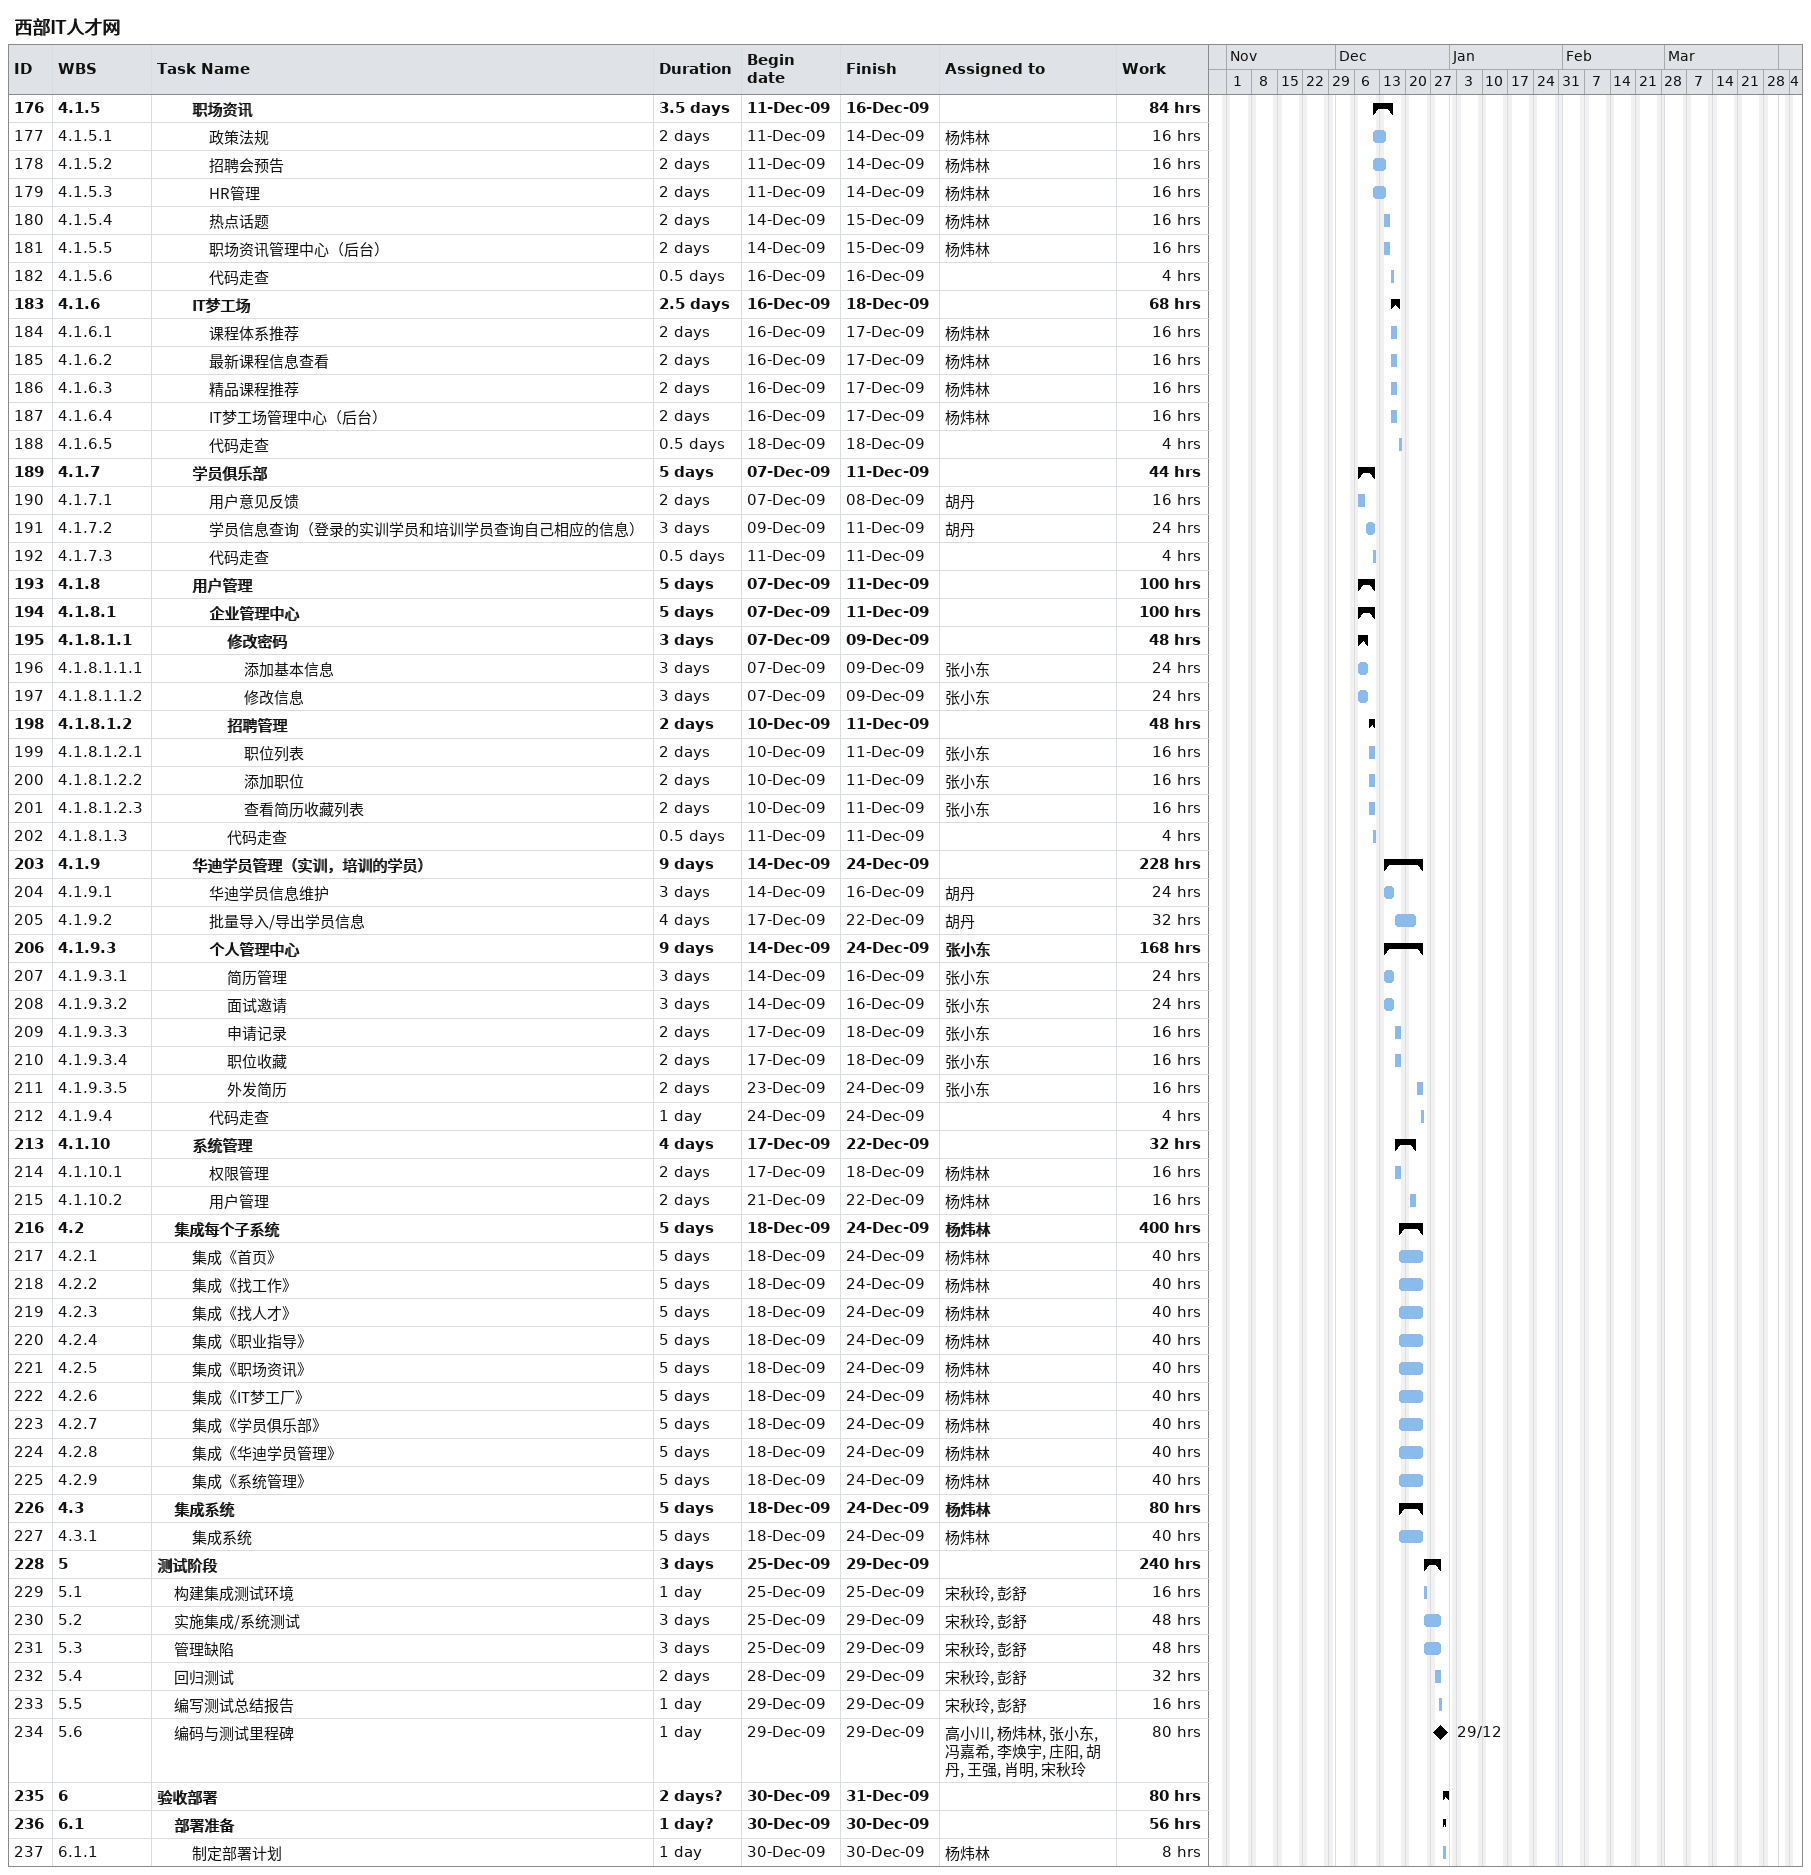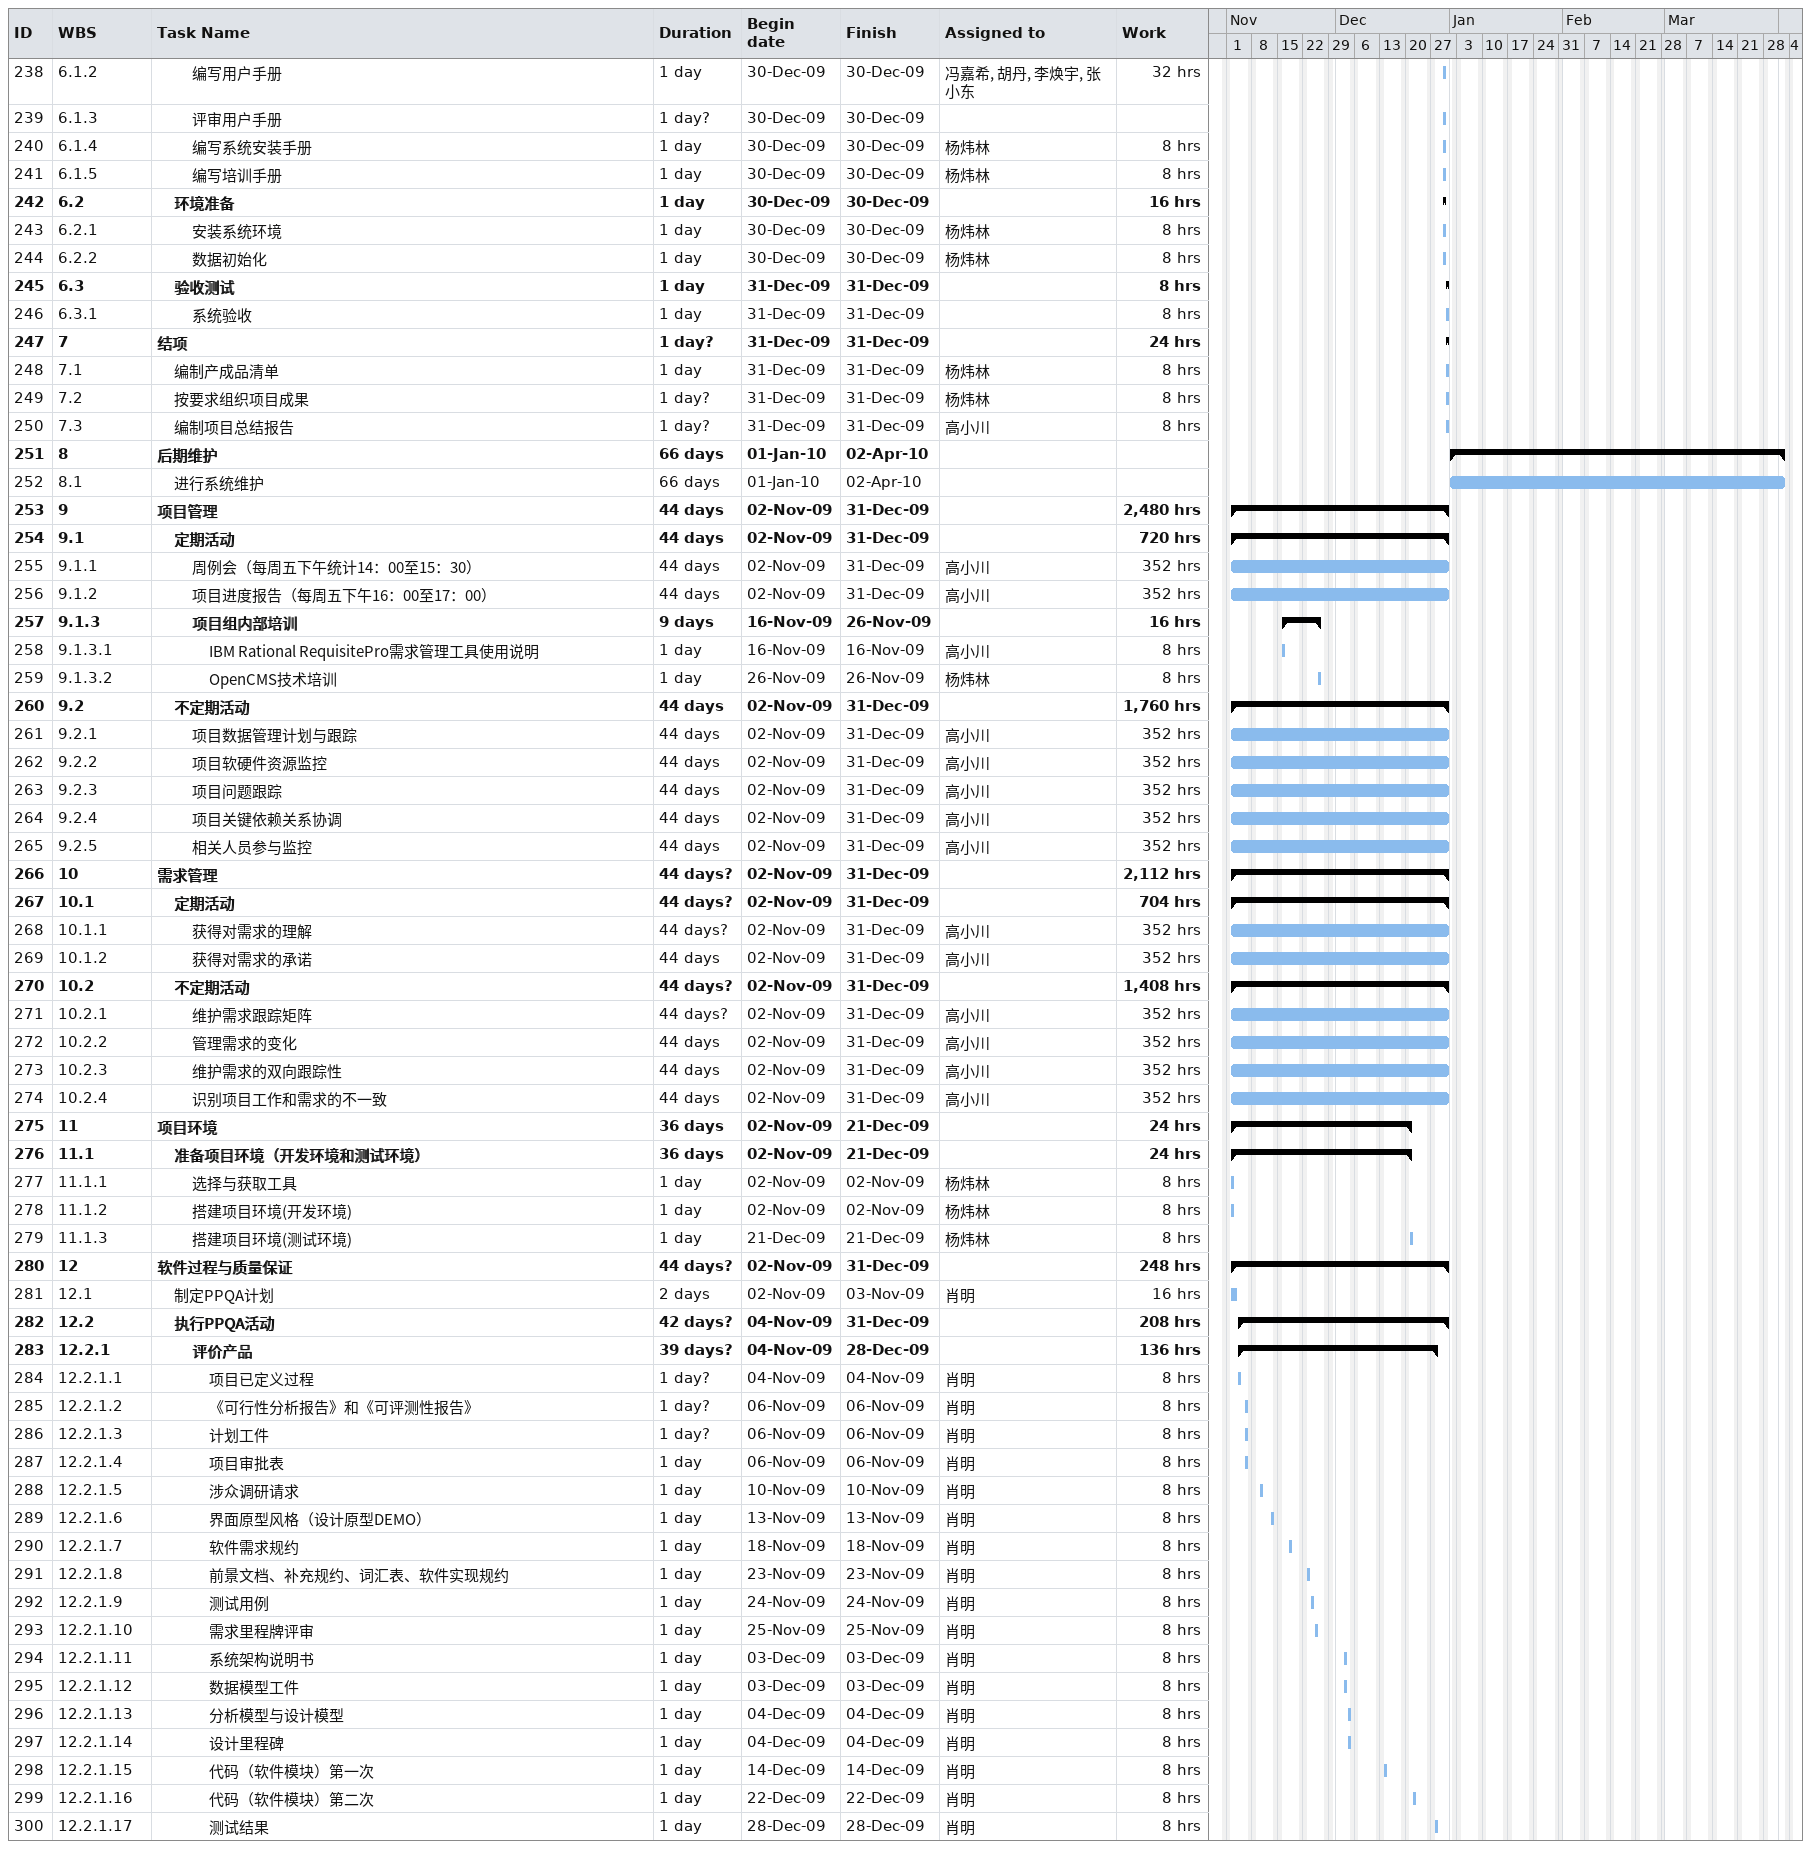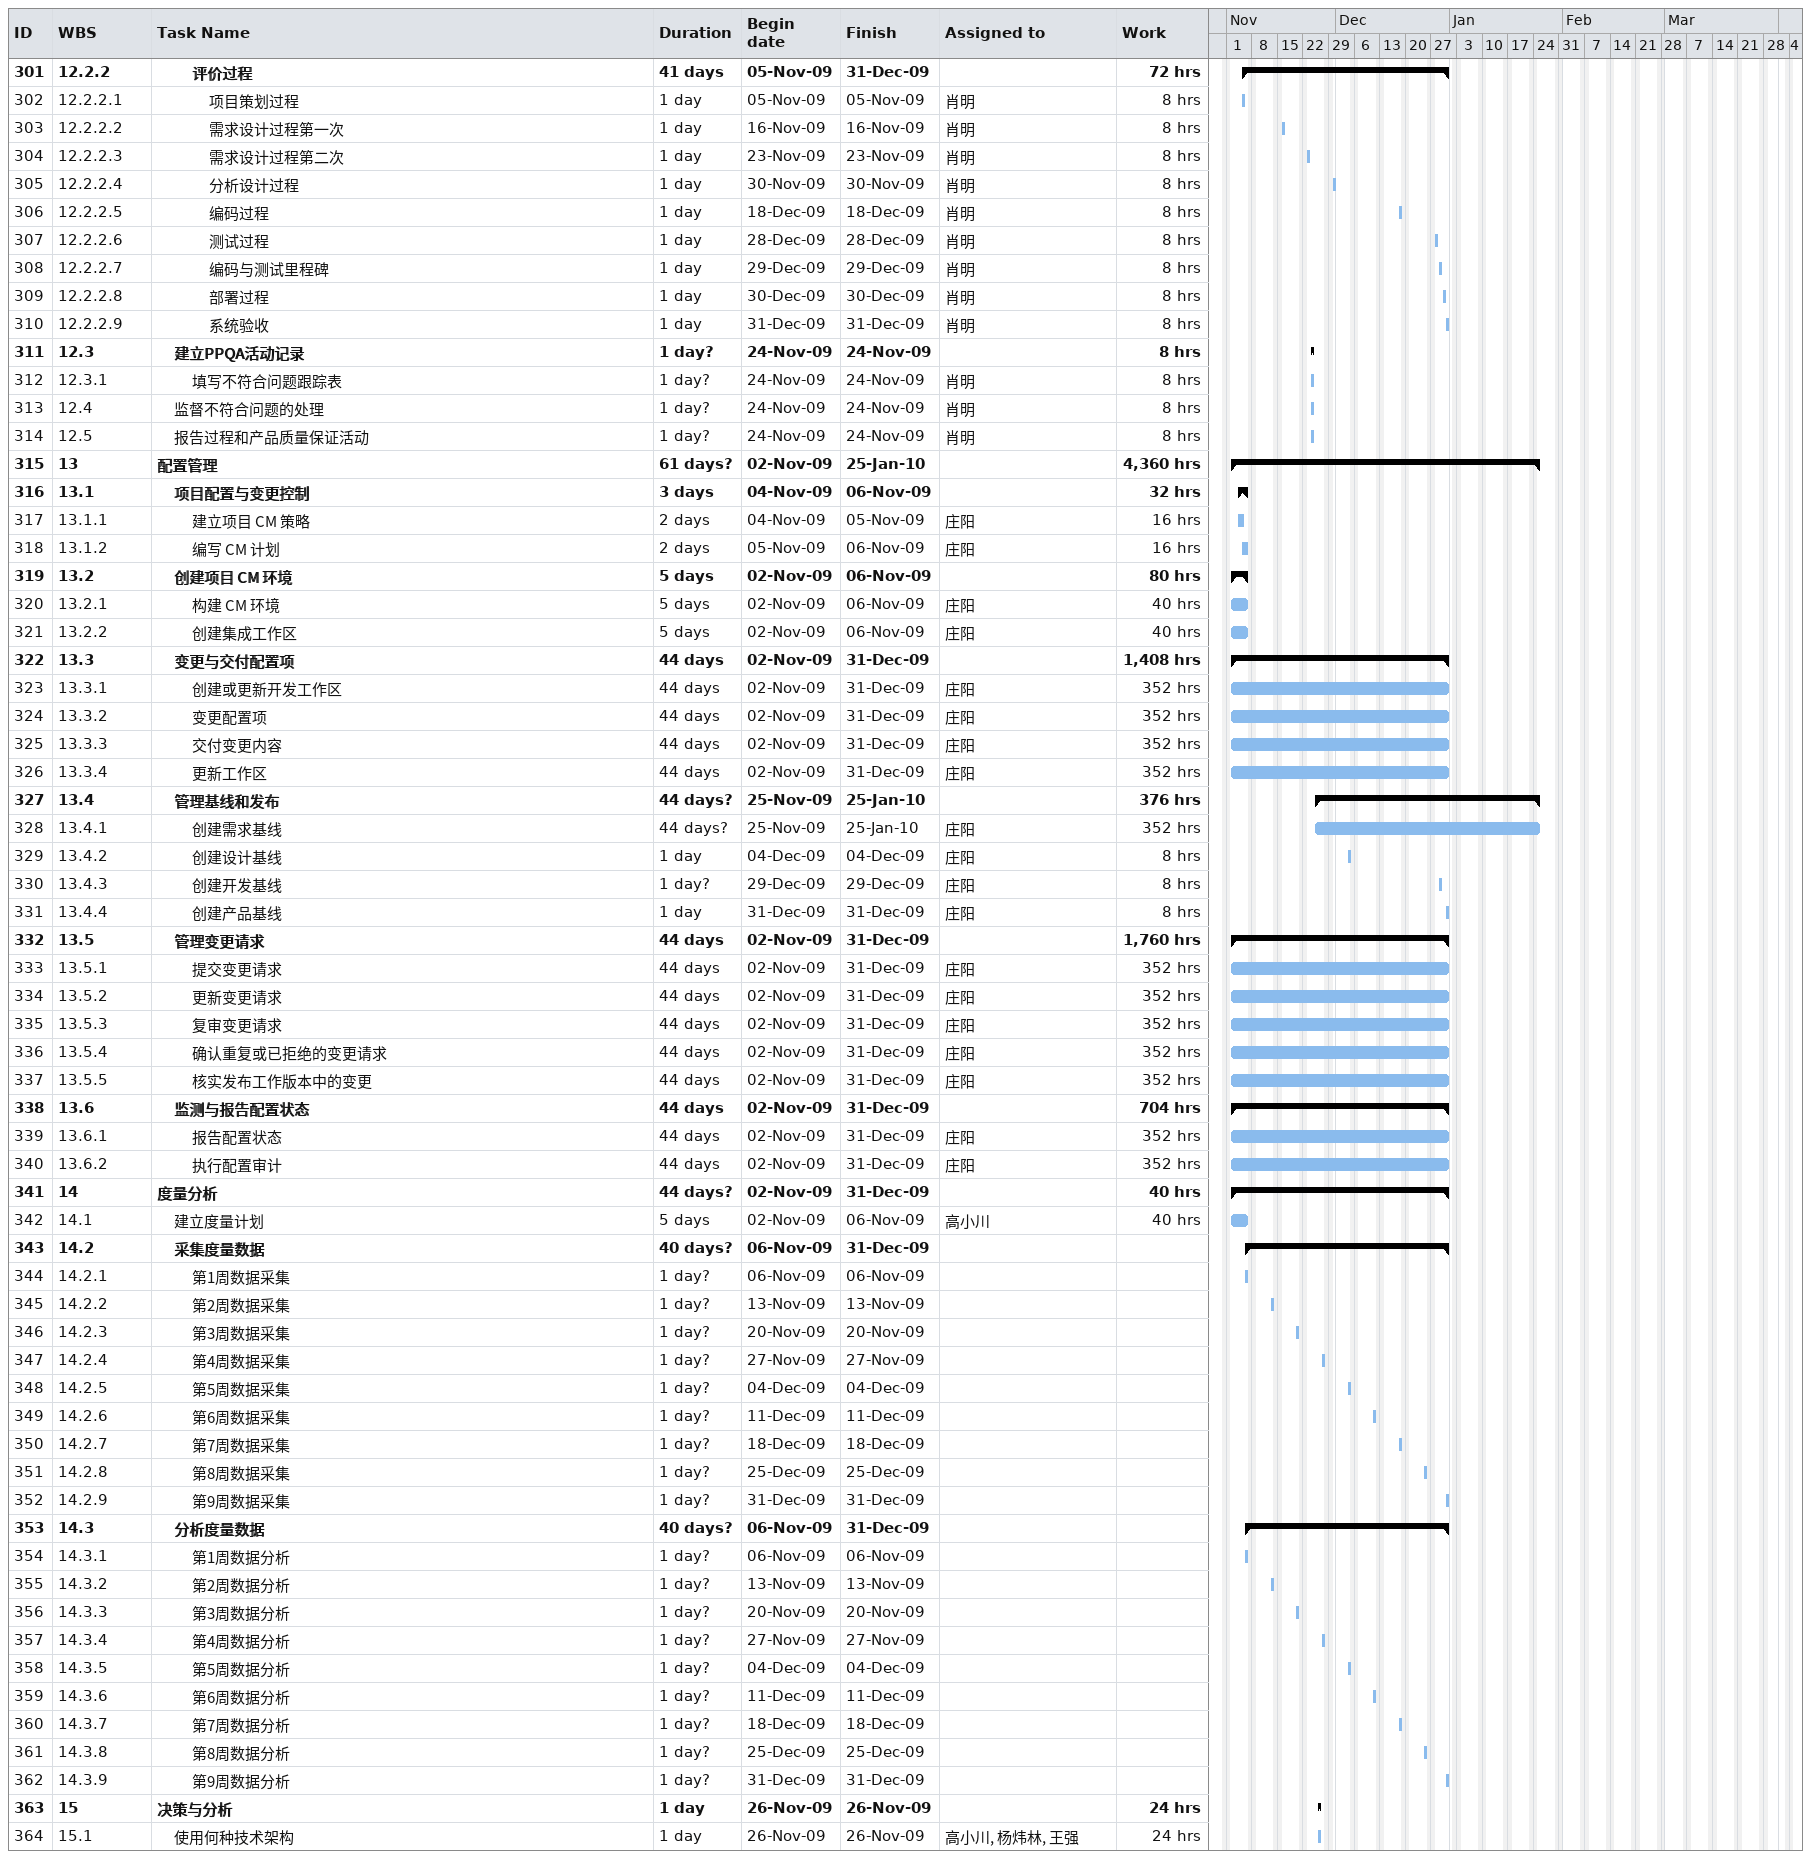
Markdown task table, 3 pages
西部IT人才网

| ID | WBS | Task | Duration | Start | Finish | Resources | Work (h) |
|---|---|---|---|---|---|---|---|
| 176 | 4.1.5 | **职场资讯** | 3.5d | 2009-12-11 | 2009-12-16 |  | 84 |
| 177 | 4.1.5.1 | 政策法规 | 2d | 2009-12-11 | 2009-12-14 | 杨炜林 | 16 |
| 178 | 4.1.5.2 | 招聘会预告 | 2d | 2009-12-11 | 2009-12-14 | 杨炜林 | 16 |
| 179 | 4.1.5.3 | HR管理 | 2d | 2009-12-11 | 2009-12-14 | 杨炜林 | 16 |
| 180 | 4.1.5.4 | 热点话题 | 2d | 2009-12-14 | 2009-12-15 | 杨炜林 | 16 |
| 181 | 4.1.5.5 | 职场资讯管理中心（后台） | 2d | 2009-12-14 | 2009-12-15 | 杨炜林 | 16 |
| 182 | 4.1.5.6 | 代码走查 | 0.5d | 2009-12-16 | 2009-12-16 |  | 4 |
| 183 | 4.1.6 | **IT梦工场** | 2.5d | 2009-12-16 | 2009-12-18 |  | 68 |
| 184 | 4.1.6.1 | 课程体系推荐 | 2d | 2009-12-16 | 2009-12-17 | 杨炜林 | 16 |
| 185 | 4.1.6.2 | 最新课程信息查看 | 2d | 2009-12-16 | 2009-12-17 | 杨炜林 | 16 |
| 186 | 4.1.6.3 | 精品课程推荐 | 2d | 2009-12-16 | 2009-12-17 | 杨炜林 | 16 |
| 187 | 4.1.6.4 | IT梦工场管理中心（后台） | 2d | 2009-12-16 | 2009-12-17 | 杨炜林 | 16 |
| 188 | 4.1.6.5 | 代码走查 | 0.5d | 2009-12-18 | 2009-12-18 |  | 4 |
| 189 | 4.1.7 | **学员俱乐部** | 5d | 2009-12-07 | 2009-12-11 |  | 44 |
| 190 | 4.1.7.1 | 用户意见反馈 | 2d | 2009-12-07 | 2009-12-08 | 胡丹 | 16 |
| 191 | 4.1.7.2 | 学员信息查询（登录的实训学员和培训学员查询自己相应的信息） | 3d | 2009-12-09 | 2009-12-11 | 胡丹 | 24 |
| 192 | 4.1.7.3 | 代码走查 | 0.5d | 2009-12-11 | 2009-12-11 |  | 4 |
| 193 | 4.1.8 | **用户管理** | 5d | 2009-12-07 | 2009-12-11 |  | 100 |
| 194 | 4.1.8.1 | **企业管理中心** | 5d | 2009-12-07 | 2009-12-11 |  | 100 |
| 195 | 4.1.8.1.1 | **修改密码** | 3d | 2009-12-07 | 2009-12-09 |  | 48 |
| 196 | 4.1.8.1.1.1 | 添加基本信息 | 3d | 2009-12-07 | 2009-12-09 | 张小东 | 24 |
| 197 | 4.1.8.1.1.2 | 修改信息 | 3d | 2009-12-07 | 2009-12-09 | 张小东 | 24 |
| 198 | 4.1.8.1.2 | **招聘管理** | 2d | 2009-12-10 | 2009-12-11 |  | 48 |
| 199 | 4.1.8.1.2.1 | 职位列表 | 2d | 2009-12-10 | 2009-12-11 | 张小东 | 16 |
| 200 | 4.1.8.1.2.2 | 添加职位 | 2d | 2009-12-10 | 2009-12-11 | 张小东 | 16 |
| 201 | 4.1.8.1.2.3 | 查看简历收藏列表 | 2d | 2009-12-10 | 2009-12-11 | 张小东 | 16 |
| 202 | 4.1.8.1.3 | 代码走查 | 0.5d | 2009-12-11 | 2009-12-11 |  | 4 |
| 203 | 4.1.9 | **华迪学员管理（实训，培训的学员）** | 9d | 2009-12-14 | 2009-12-24 |  | 228 |
| 204 | 4.1.9.1 | 华迪学员信息维护 | 3d | 2009-12-14 | 2009-12-16 | 胡丹 | 24 |
| 205 | 4.1.9.2 | 批量导入/导出学员信息 | 4d | 2009-12-17 | 2009-12-22 | 胡丹 | 32 |
| 206 | 4.1.9.3 | **个人管理中心** | 9d | 2009-12-14 | 2009-12-24 | 张小东 | 168 |
| 207 | 4.1.9.3.1 | 简历管理 | 3d | 2009-12-14 | 2009-12-16 | 张小东 | 24 |
| 208 | 4.1.9.3.2 | 面试邀请 | 3d | 2009-12-14 | 2009-12-16 | 张小东 | 24 |
| 209 | 4.1.9.3.3 | 申请记录 | 2d | 2009-12-17 | 2009-12-18 | 张小东 | 16 |
| 210 | 4.1.9.3.4 | 职位收藏 | 2d | 2009-12-17 | 2009-12-18 | 张小东 | 16 |
| 211 | 4.1.9.3.5 | 外发简历 | 2d | 2009-12-23 | 2009-12-24 | 张小东 | 16 |
| 212 | 4.1.9.4 | 代码走查 | 1d | 2009-12-24 | 2009-12-24 |  | 4 |
| 213 | 4.1.10 | **系统管理** | 4d | 2009-12-17 | 2009-12-22 |  | 32 |
| 214 | 4.1.10.1 | 权限管理 | 2d | 2009-12-17 | 2009-12-18 | 杨炜林 | 16 |
| 215 | 4.1.10.2 | 用户管理 | 2d | 2009-12-21 | 2009-12-22 | 杨炜林 | 16 |
| 216 | 4.2 | **集成每个子系统** | 5d | 2009-12-18 | 2009-12-24 | 杨炜林 | 400 |
| 217 | 4.2.1 | 集成《首页》 | 5d | 2009-12-18 | 2009-12-24 | 杨炜林 | 40 |
| 218 | 4.2.2 | 集成《找工作》 | 5d | 2009-12-18 | 2009-12-24 | 杨炜林 | 40 |
| 219 | 4.2.3 | 集成《找人才》 | 5d | 2009-12-18 | 2009-12-24 | 杨炜林 | 40 |
| 220 | 4.2.4 | 集成《职业指导》 | 5d | 2009-12-18 | 2009-12-24 | 杨炜林 | 40 |
| 221 | 4.2.5 | 集成《职场资讯》 | 5d | 2009-12-18 | 2009-12-24 | 杨炜林 | 40 |
| 222 | 4.2.6 | 集成《IT梦工厂》 | 5d | 2009-12-18 | 2009-12-24 | 杨炜林 | 40 |
| 223 | 4.2.7 | 集成《学员俱乐部》 | 5d | 2009-12-18 | 2009-12-24 | 杨炜林 | 40 |
| 224 | 4.2.8 | 集成《华迪学员管理》 | 5d | 2009-12-18 | 2009-12-24 | 杨炜林 | 40 |
| 225 | 4.2.9 | 集成《系统管理》 | 5d | 2009-12-18 | 2009-12-24 | 杨炜林 | 40 |
| 226 | 4.3 | **集成系统** | 5d | 2009-12-18 | 2009-12-24 | 杨炜林 | 80 |
| 227 | 4.3.1 | 集成系统 | 5d | 2009-12-18 | 2009-12-24 | 杨炜林 | 40 |
| 228 | 5 | **测试阶段** | 3d | 2009-12-25 | 2009-12-29 |  | 240 |
| 229 | 5.1 | 构建集成测试环境 | 1d | 2009-12-25 | 2009-12-25 | 宋秋玲, 彭舒 | 16 |
| 230 | 5.2 | 实施集成/系统测试 | 3d | 2009-12-25 | 2009-12-29 | 宋秋玲, 彭舒 | 48 |
| 231 | 5.3 | 管理缺陷 | 3d | 2009-12-25 | 2009-12-29 | 宋秋玲, 彭舒 | 48 |
| 232 | 5.4 | 回归测试 | 2d | 2009-12-28 | 2009-12-29 | 宋秋玲, 彭舒 | 32 |
| 233 | 5.5 | 编写测试总结报告 | 1d | 2009-12-29 | 2009-12-29 | 宋秋玲, 彭舒 | 16 |
| 234 | 5.6 | 编码与测试里程碑 | 1d | 2009-12-29 | 2009-12-29 | 高小川, 杨炜林, 张小东, 冯嘉希, 李焕宇, 庄阳, 胡丹, 王强, 肖明, 宋秋玲 | 80 |
| 235 | 6 | **验收部署** | 2d? | 2009-12-30 | 2009-12-31 |  | 80 |
| 236 | 6.1 | **部署准备** | 1d? | 2009-12-30 | 2009-12-30 |  | 56 |
| 237 | 6.1.1 | 制定部署计划 | 1d | 2009-12-30 | 2009-12-30 | 杨炜林 | 8 |
| 238 | 6.1.2 | 编写用户手册 | 1d | 2009-12-30 | 2009-12-30 | 冯嘉希, 胡丹, 李焕宇, 张小东 | 32 |
| 239 | 6.1.3 | 评审用户手册 | 1d? | 2009-12-30 | 2009-12-30 |  |  |
| 240 | 6.1.4 | 编写系统安装手册 | 1d | 2009-12-30 | 2009-12-30 | 杨炜林 | 8 |
| 241 | 6.1.5 | 编写培训手册 | 1d | 2009-12-30 | 2009-12-30 | 杨炜林 | 8 |
| 242 | 6.2 | **环境准备** | 1d | 2009-12-30 | 2009-12-30 |  | 16 |
| 243 | 6.2.1 | 安装系统环境 | 1d | 2009-12-30 | 2009-12-30 | 杨炜林 | 8 |
| 244 | 6.2.2 | 数据初始化 | 1d | 2009-12-30 | 2009-12-30 | 杨炜林 | 8 |
| 245 | 6.3 | **验收测试** | 1d | 2009-12-31 | 2009-12-31 |  | 8 |
| 246 | 6.3.1 | 系统验收 | 1d | 2009-12-31 | 2009-12-31 |  | 8 |
| 247 | 7 | **结项** | 1d? | 2009-12-31 | 2009-12-31 |  | 24 |
| 248 | 7.1 | 编制产成品清单 | 1d | 2009-12-31 | 2009-12-31 | 杨炜林 | 8 |
| 249 | 7.2 | 按要求组织项目成果 | 1d? | 2009-12-31 | 2009-12-31 | 杨炜林 | 8 |
| 250 | 7.3 | 编制项目总结报告 | 1d? | 2009-12-31 | 2009-12-31 | 高小川 | 8 |
| 251 | 8 | **后期维护** | 66d | 2010-01-01 | 2010-04-02 |  |  |
| 252 | 8.1 | 进行系统维护 | 66d | 2010-01-01 | 2010-04-02 |  |  |
| 253 | 9 | **项目管理** | 44d | 2009-11-02 | 2009-12-31 |  | 2480 |
| 254 | 9.1 | **定期活动** | 44d | 2009-11-02 | 2009-12-31 |  | 720 |
| 255 | 9.1.1 | 周例会（每周五下午统计14：00至15：30） | 44d | 2009-11-02 | 2009-12-31 | 高小川 | 352 |
| 256 | 9.1.2 | 项目进度报告（每周五下午16：00至17：00） | 44d | 2009-11-02 | 2009-12-31 | 高小川 | 352 |
| 257 | 9.1.3 | **项目组内部培训** | 9d | 2009-11-16 | 2009-11-26 |  | 16 |
| 258 | 9.1.3.1 | IBM Rational RequisitePro需求管理工具使用说明 | 1d | 2009-11-16 | 2009-11-16 | 高小川 | 8 |
| 259 | 9.1.3.2 | OpenCMS技术培训 | 1d | 2009-11-26 | 2009-11-26 | 杨炜林 | 8 |
| 260 | 9.2 | **不定期活动** | 44d | 2009-11-02 | 2009-12-31 |  | 1760 |
| 261 | 9.2.1 | 项目数据管理计划与跟踪 | 44d | 2009-11-02 | 2009-12-31 | 高小川 | 352 |
| 262 | 9.2.2 | 项目软硬件资源监控 | 44d | 2009-11-02 | 2009-12-31 | 高小川 | 352 |
| 263 | 9.2.3 | 项目问题跟踪 | 44d | 2009-11-02 | 2009-12-31 | 高小川 | 352 |
| 264 | 9.2.4 | 项目关键依赖关系协调 | 44d | 2009-11-02 | 2009-12-31 | 高小川 | 352 |
| 265 | 9.2.5 | 相关人员参与监控 | 44d | 2009-11-02 | 2009-12-31 | 高小川 | 352 |
| 266 | 10 | **需求管理** | 44d? | 2009-11-02 | 2009-12-31 |  | 2112 |
| 267 | 10.1 | **定期活动** | 44d? | 2009-11-02 | 2009-12-31 |  | 704 |
| 268 | 10.1.1 | 获得对需求的理解 | 44d? | 2009-11-02 | 2009-12-31 | 高小川 | 352 |
| 269 | 10.1.2 | 获得对需求的承诺 | 44d | 2009-11-02 | 2009-12-31 | 高小川 | 352 |
| 270 | 10.2 | **不定期活动** | 44d? | 2009-11-02 | 2009-12-31 |  | 1408 |
| 271 | 10.2.1 | 维护需求跟踪矩阵 | 44d? | 2009-11-02 | 2009-12-31 | 高小川 | 352 |
| 272 | 10.2.2 | 管理需求的变化 | 44d | 2009-11-02 | 2009-12-31 | 高小川 | 352 |
| 273 | 10.2.3 | 维护需求的双向跟踪性 | 44d | 2009-11-02 | 2009-12-31 | 高小川 | 352 |
| 274 | 10.2.4 | 识别项目工作和需求的不一致 | 44d | 2009-11-02 | 2009-12-31 | 高小川 | 352 |
| 275 | 11 | **项目环境** | 36d | 2009-11-02 | 2009-12-21 |  | 24 |
| 276 | 11.1 | **准备项目环境（开发环境和测试环境）** | 36d | 2009-11-02 | 2009-12-21 |  | 24 |
| 277 | 11.1.1 | 选择与获取工具 | 1d | 2009-11-02 | 2009-11-02 | 杨炜林 | 8 |
| 278 | 11.1.2 | 搭建项目环境(开发环境) | 1d | 2009-11-02 | 2009-11-02 | 杨炜林 | 8 |
| 279 | 11.1.3 | 搭建项目环境(测试环境) | 1d | 2009-12-21 | 2009-12-21 | 杨炜林 | 8 |
| 280 | 12 | **软件过程与质量保证** | 44d? | 2009-11-02 | 2009-12-31 |  | 248 |
| 281 | 12.1 | 制定PPQA计划 | 2d | 2009-11-02 | 2009-11-03 | 肖明 | 16 |
| 282 | 12.2 | **执行PPQA活动** | 42d? | 2009-11-04 | 2009-12-31 |  | 208 |
| 283 | 12.2.1 | **评价产品** | 39d? | 2009-11-04 | 2009-12-28 |  | 136 |
| 284 | 12.2.1.1 | 项目已定义过程 | 1d? | 2009-11-04 | 2009-11-04 | 肖明 | 8 |
| 285 | 12.2.1.2 | 《可行性分析报告》和《可评测性报告》 | 1d? | 2009-11-06 | 2009-11-06 | 肖明 | 8 |
| 286 | 12.2.1.3 | 计划工件 | 1d? | 2009-11-06 | 2009-11-06 | 肖明 | 8 |
| 287 | 12.2.1.4 | 项目审批表 | 1d | 2009-11-06 | 2009-11-06 | 肖明 | 8 |
| 288 | 12.2.1.5 | 涉众调研请求 | 1d | 2009-11-10 | 2009-11-10 | 肖明 | 8 |
| 289 | 12.2.1.6 | 界面原型风格（设计原型DEMO） | 1d | 2009-11-13 | 2009-11-13 | 肖明 | 8 |
| 290 | 12.2.1.7 | 软件需求规约 | 1d | 2009-11-18 | 2009-11-18 | 肖明 | 8 |
| 291 | 12.2.1.8 | 前景文档、补充规约、词汇表、软件实现规约 | 1d | 2009-11-23 | 2009-11-23 | 肖明 | 8 |
| 292 | 12.2.1.9 | 测试用例 | 1d | 2009-11-24 | 2009-11-24 | 肖明 | 8 |
| 293 | 12.2.1.10 | 需求里程牌评审 | 1d | 2009-11-25 | 2009-11-25 | 肖明 | 8 |
| 294 | 12.2.1.11 | 系统架构说明书 | 1d | 2009-12-03 | 2009-12-03 | 肖明 | 8 |
| 295 | 12.2.1.12 | 数据模型工件 | 1d | 2009-12-03 | 2009-12-03 | 肖明 | 8 |
| 296 | 12.2.1.13 | 分析模型与设计模型 | 1d | 2009-12-04 | 2009-12-04 | 肖明 | 8 |
| 297 | 12.2.1.14 | 设计里程碑 | 1d | 2009-12-04 | 2009-12-04 | 肖明 | 8 |
| 298 | 12.2.1.15 | 代码（软件模块）第一次 | 1d | 2009-12-14 | 2009-12-14 | 肖明 | 8 |
| 299 | 12.2.1.16 | 代码（软件模块）第二次 | 1d | 2009-12-22 | 2009-12-22 | 肖明 | 8 |
| 300 | 12.2.1.17 | 测试结果 | 1d | 2009-12-28 | 2009-12-28 | 肖明 | 8 |
| 301 | 12.2.2 | **评价过程** | 41d | 2009-11-05 | 2009-12-31 |  | 72 |
| 302 | 12.2.2.1 | 项目策划过程 | 1d | 2009-11-05 | 2009-11-05 | 肖明 | 8 |
| 303 | 12.2.2.2 | 需求设计过程第一次 | 1d | 2009-11-16 | 2009-11-16 | 肖明 | 8 |
| 304 | 12.2.2.3 | 需求设计过程第二次 | 1d | 2009-11-23 | 2009-11-23 | 肖明 | 8 |
| 305 | 12.2.2.4 | 分析设计过程 | 1d | 2009-11-30 | 2009-11-30 | 肖明 | 8 |
| 306 | 12.2.2.5 | 编码过程 | 1d | 2009-12-18 | 2009-12-18 | 肖明 | 8 |
| 307 | 12.2.2.6 | 测试过程 | 1d | 2009-12-28 | 2009-12-28 | 肖明 | 8 |
| 308 | 12.2.2.7 | 编码与测试里程碑 | 1d | 2009-12-29 | 2009-12-29 | 肖明 | 8 |
| 309 | 12.2.2.8 | 部署过程 | 1d | 2009-12-30 | 2009-12-30 | 肖明 | 8 |
| 310 | 12.2.2.9 | 系统验收 | 1d | 2009-12-31 | 2009-12-31 | 肖明 | 8 |
| 311 | 12.3 | **建立PPQA活动记录** | 1d? | 2009-11-24 | 2009-11-24 |  | 8 |
| 312 | 12.3.1 | 填写不符合问题跟踪表 | 1d? | 2009-11-24 | 2009-11-24 | 肖明 | 8 |
| 313 | 12.4 | 监督不符合问题的处理 | 1d? | 2009-11-24 | 2009-11-24 | 肖明 | 8 |
| 314 | 12.5 | 报告过程和产品质量保证活动 | 1d? | 2009-11-24 | 2009-11-24 | 肖明 | 8 |
| 315 | 13 | **配置管理** | 61d? | 2009-11-02 | 2010-01-25 |  | 4360 |
| 316 | 13.1 | **项目配置与变更控制** | 3d | 2009-11-04 | 2009-11-06 |  | 32 |
| 317 | 13.1.1 | 建立项目 CM 策略 | 2d | 2009-11-04 | 2009-11-05 | 庄阳 | 16 |
| 318 | 13.1.2 | 编写 CM 计划 | 2d | 2009-11-05 | 2009-11-06 | 庄阳 | 16 |
| 319 | 13.2 | **创建项目 CM 环境** | 5d | 2009-11-02 | 2009-11-06 |  | 80 |
| 320 | 13.2.1 | 构建 CM 环境 | 5d | 2009-11-02 | 2009-11-06 | 庄阳 | 40 |
| 321 | 13.2.2 | 创建集成工作区 | 5d | 2009-11-02 | 2009-11-06 | 庄阳 | 40 |
| 322 | 13.3 | **变更与交付配置项** | 44d | 2009-11-02 | 2009-12-31 |  | 1408 |
| 323 | 13.3.1 | 创建或更新开发工作区 | 44d | 2009-11-02 | 2009-12-31 | 庄阳 | 352 |
| 324 | 13.3.2 | 变更配置项 | 44d | 2009-11-02 | 2009-12-31 | 庄阳 | 352 |
| 325 | 13.3.3 | 交付变更内容 | 44d | 2009-11-02 | 2009-12-31 | 庄阳 | 352 |
| 326 | 13.3.4 | 更新工作区 | 44d | 2009-11-02 | 2009-12-31 | 庄阳 | 352 |
| 327 | 13.4 | **管理基线和发布** | 44d? | 2009-11-25 | 2010-01-25 |  | 376 |
| 328 | 13.4.1 | 创建需求基线 | 44d? | 2009-11-25 | 2010-01-25 | 庄阳 | 352 |
| 329 | 13.4.2 | 创建设计基线 | 1d | 2009-12-04 | 2009-12-04 | 庄阳 | 8 |
| 330 | 13.4.3 | 创建开发基线 | 1d? | 2009-12-29 | 2009-12-29 | 庄阳 | 8 |
| 331 | 13.4.4 | 创建产品基线 | 1d | 2009-12-31 | 2009-12-31 | 庄阳 | 8 |
| 332 | 13.5 | **管理变更请求** | 44d | 2009-11-02 | 2009-12-31 |  | 1760 |
| 333 | 13.5.1 | 提交变更请求 | 44d | 2009-11-02 | 2009-12-31 | 庄阳 | 352 |
| 334 | 13.5.2 | 更新变更请求 | 44d | 2009-11-02 | 2009-12-31 | 庄阳 | 352 |
| 335 | 13.5.3 | 复审变更请求 | 44d | 2009-11-02 | 2009-12-31 | 庄阳 | 352 |
| 336 | 13.5.4 | 确认重复或已拒绝的变更请求 | 44d | 2009-11-02 | 2009-12-31 | 庄阳 | 352 |
| 337 | 13.5.5 | 核实发布工作版本中的变更 | 44d | 2009-11-02 | 2009-12-31 | 庄阳 | 352 |
| 338 | 13.6 | **监测与报告配置状态** | 44d | 2009-11-02 | 2009-12-31 |  | 704 |
| 339 | 13.6.1 | 报告配置状态 | 44d | 2009-11-02 | 2009-12-31 | 庄阳 | 352 |
| 340 | 13.6.2 | 执行配置审计 | 44d | 2009-11-02 | 2009-12-31 | 庄阳 | 352 |
| 341 | 14 | **度量分析** | 44d? | 2009-11-02 | 2009-12-31 |  | 40 |
| 342 | 14.1 | 建立度量计划 | 5d | 2009-11-02 | 2009-11-06 | 高小川 | 40 |
| 343 | 14.2 | **采集度量数据** | 40d? | 2009-11-06 | 2009-12-31 |  |  |
| 344 | 14.2.1 | 第1周数据采集 | 1d? | 2009-11-06 | 2009-11-06 |  |  |
| 345 | 14.2.2 | 第2周数据采集 | 1d? | 2009-11-13 | 2009-11-13 |  |  |
| 346 | 14.2.3 | 第3周数据采集 | 1d? | 2009-11-20 | 2009-11-20 |  |  |
| 347 | 14.2.4 | 第4周数据采集 | 1d? | 2009-11-27 | 2009-11-27 |  |  |
| 348 | 14.2.5 | 第5周数据采集 | 1d? | 2009-12-04 | 2009-12-04 |  |  |
| 349 | 14.2.6 | 第6周数据采集 | 1d? | 2009-12-11 | 2009-12-11 |  |  |
| 350 | 14.2.7 | 第7周数据采集 | 1d? | 2009-12-18 | 2009-12-18 |  |  |
| 351 | 14.2.8 | 第8周数据采集 | 1d? | 2009-12-25 | 2009-12-25 |  |  |
| 352 | 14.2.9 | 第9周数据采集 | 1d? | 2009-12-31 | 2009-12-31 |  |  |
| 353 | 14.3 | **分析度量数据** | 40d? | 2009-11-06 | 2009-12-31 |  |  |
| 354 | 14.3.1 | 第1周数据分析 | 1d? | 2009-11-06 | 2009-11-06 |  |  |
| 355 | 14.3.2 | 第2周数据分析 | 1d? | 2009-11-13 | 2009-11-13 |  |  |
| 356 | 14.3.3 | 第3周数据分析 | 1d? | 2009-11-20 | 2009-11-20 |  |  |
| 357 | 14.3.4 | 第4周数据分析 | 1d? | 2009-11-27 | 2009-11-27 |  |  |
| 358 | 14.3.5 | 第5周数据分析 | 1d? | 2009-12-04 | 2009-12-04 |  |  |
| 359 | 14.3.6 | 第6周数据分析 | 1d? | 2009-12-11 | 2009-12-11 |  |  |
| 360 | 14.3.7 | 第7周数据分析 | 1d? | 2009-12-18 | 2009-12-18 |  |  |
| 361 | 14.3.8 | 第8周数据分析 | 1d? | 2009-12-25 | 2009-12-25 |  |  |
| 362 | 14.3.9 | 第9周数据分析 | 1d? | 2009-12-31 | 2009-12-31 |  |  |
| 363 | 15 | **决策与分析** | 1d | 2009-11-26 | 2009-11-26 |  | 24 |
| 364 | 15.1 | 使用何种技术架构 | 1d | 2009-11-26 | 2009-11-26 | 高小川, 杨炜林, 王强 | 24 |
